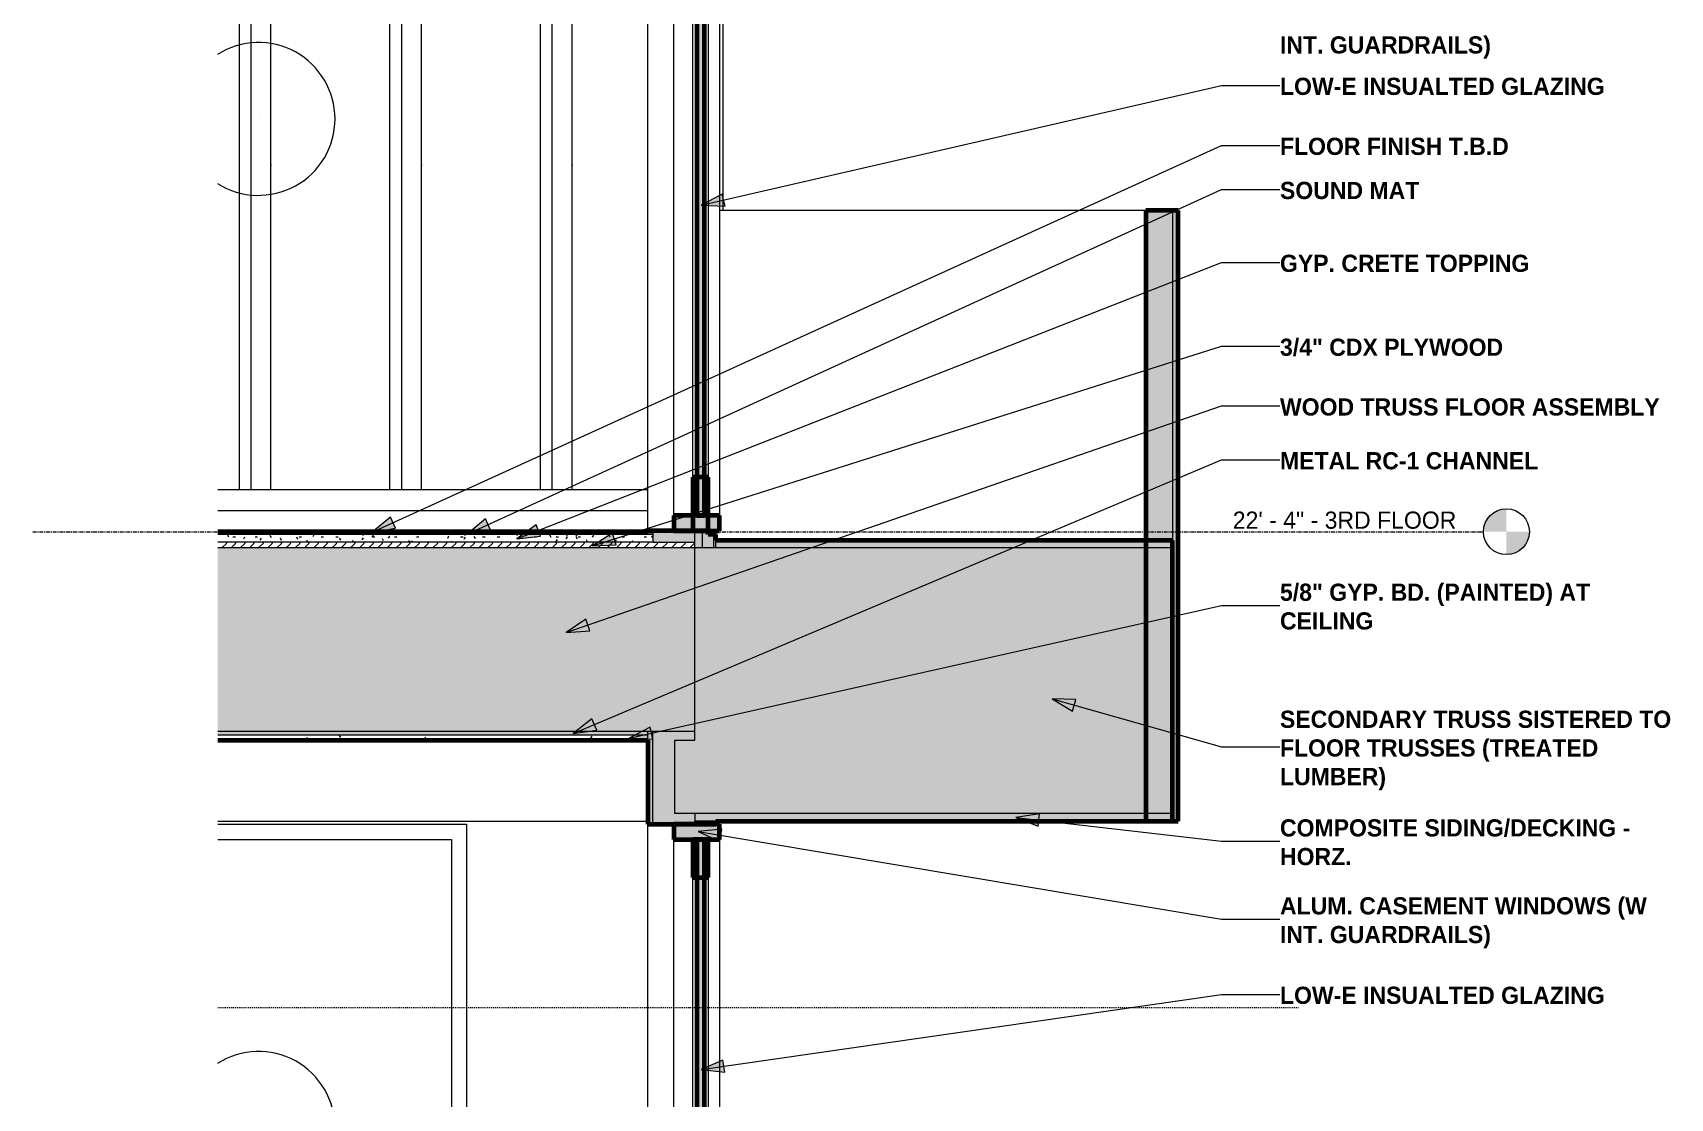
# Model space of a CAD drawing. Header units: inches. Extents: x 2031 to 2895, y -160 to 455.
# Drawn here: x 2528.1 to 2742.2, y 193.9 to 333.3 of the extents above; entities that cross this region are included whole.
import ezdxf

# ---------------------------------------------------------------- set-up
doc = ezdxf.new("R2010")
doc.units = ezdxf.units.IN
doc.header["$MEASUREMENT"] = 0
doc.linetypes.add('Aligning Line 1_8_', pattern=[0.25, 0.125, -0.125])
doc.linetypes.add('Grid Line 1_2_', pattern=[0.875, 0.5, -0.125, 0.125, -0.125])
for name, color, linetype, lineweight in [('0-4', 50, 'Continuous', 5), ('0-5', 135, 'Continuous', 18), ('A-FLOR-1', 8, 'Continuous', 5), ('A-FLOR-2', 31, 'Continuous', 5), ('A-FLOR-3', 251, 'Continuous', 5), ('A-FLOR-4', 192, 'Continuous', 70), ('A-FLOR-8', 23, 'Continuous', 18), ('A-FLOR-9', 243, 'Continuous', 5), ('A-FLOR-LEVL', 51, 'Continuous', 9), ('A-FLOR-LEVL-1', 51, 'Grid Line 1_2_', 9), ('A-FLOR-MCUT', 51, 'Continuous', 18), ('A-FLOR-PATT-1', 8, 'Continuous', 9), ('A-GLAZ-1', 135, 'Continuous', 18), ('A-GLAZ-2', 10, 'Continuous', 18), ('A-GLAZ-3', 27, 'Continuous', 18), ('A-GLAZ-5', 151, 'Continuous', 70), ('A-GLAZ-CWMG-1', 55, 'Continuous', 9), ('A-WALL', 113, 'Continuous', 18), ('A-WALL-1', 254, 'Continuous', 5), ('A-WALL-10', 255, 'Continuous', 18), ('A-WALL-11', 243, 'Continuous', 5), ('A-WALL-2', 8, 'Continuous', 5), ('A-WALL-4', 135, 'Continuous', 18), ('A-WALL-6', 113, 'Continuous', 70), ('A-WALL-PATT-1', 55, 'Continuous', 9), ('A-WALL-PATT-2', 111, 'Continuous', 9), ('E-LITE-EQPM-1', 55, 'Continuous', 9), ('G-ANNO-SYMB', 111, 'Aligning Line 1_8_', 9), ('G-ANNO-TEXT', 231, 'Continuous', 9)]:
    doc.layers.add(name, color=color, linetype=linetype, lineweight=lineweight)
doc.styles.add('Century Gothic', font='ufonts.com_century-gothic.ttf', dxfattribs={"height": 2.25})
doc.styles.add('Century Gothic_B', font='GOTHICB.TTF', dxfattribs={"height": 2.25})
pattern_1 = [(0, (2013.8383, 59.024), (7.68, 1.92), [0.317, -5.443, 0.317, -5.443, -30.72]), (0, (2013.8383, 59.024), (7.68, 1.92), [-11.52, 0.317, -11.203, 0.317, -5.443, -13.44]), (0, (2013.8383, 59.024), (7.68, 1.92), [-28.8, 0.317, -3.523, 0.317, -9.283]), (120, (2016.7183, 59.984), (-5.502769, 5.691075), [0.317, -5.443, 0.317, -5.443, -30.72]), (120, (2016.7183, 59.984), (-5.502769, 5.691075), [-11.52, 0.317, -11.203, 0.317, -5.443, -13.44]), (120, (2016.7183, 59.984), (-5.502769, 5.691075), [-28.8, 0.317, -3.523, 0.317, -9.283]), (240, (2017.6783, 63.824), (-2.177231, -7.611075), [0.317, -5.443, 0.317, -5.443, -30.72]), (240, (2017.6783, 63.824), (-2.177231, -7.611075), [-11.52, 0.317, -11.203, 0.317, -5.443, -13.44]), (240, (2017.6783, 63.824), (-2.177231, -7.611075), [-28.8, 0.317, -3.523, 0.317, -9.283])]
pattern_2 = [(0, (2013.8383, 59.024), (0, 1.2), []), (315, (2013.8383, 59.024), (1.1992531, 0), [1.696, -1.696]), (45, (2013.8383, 59.024), (1.1992531, 0), [1.696, -1.696])]

# ---------------------------------------------------------------- blocks, each defined once
blk = doc.blocks.new('Studio Light - 120V-1360589-WALL SECTION - NORTH_SOUTH - LOOKING WEST - Callout 5')
at = {"layer": 'E-LITE-EQPM-1'}
blk.add_line((3801.11, 190), (3801.11, 190), dxfattribs=at)
blk.add_line((3801.11, 190), (3801.11, 190), dxfattribs=at)
for start, end in [(0, 122.4084), (237.5916, 0)]:
    blk.add_arc((3800.93, 190), 10, start, end, dxfattribs=at)
blk = doc.blocks.new('CTR - 1st Phase - Common Walls_rvt-4-WALL SECTION - NORTH_SOUTH - LOOKING WEST - Callout 5')
at = {"layer": '0-5'}
for p in [(0, 132), (0, 0)]:
    blk.add_blockref('Studio Light - 120V-1360589-WALL SECTION - NORTH_SOUTH - LOOKING WEST - Callout 5', p, dxfattribs=at)
blk = doc.blocks.new('_THE_ WINDOW _ DOOR - Door - 2nd Floor-2113393-WALL SECTION - NORTH_SOUTH - LOOKING WEST - Callout 5')
at = {"layer": 'A-GLAZ-2'}
blk.add_hatch(color=256, dxfattribs=at).paths.add_polyline_path([(3859.22, 139), (3859.22, 227.75), (3858.22, 227.75), (3858.22, 139)], flags=0)
at = {"layer": 'A-GLAZ-3'}
h = blk.add_hatch(color=256, dxfattribs=at)
h.paths.add_polyline_path([(3861.22, 137), (3861.22, 139), (3859.72, 139), (3859.72, 137), (3860.91, 137)], flags=0)
h.paths.add_polyline_path([(3855.22, 137), (3857.72, 137), (3857.72, 139), (3855.22, 139)], flags=0)
h.paths.add_polyline_path([(3859.22, 227.75), (3861.22, 227.75), (3861.22, 229.75), (3855.22, 229.75), (3855.22, 227.75), (3858.22, 227.75)], flags=0)
h = blk.add_hatch(color=256, dxfattribs=at)
h.paths.add_polyline_path([(3859.72, 137), (3859.72, 144), (3859.22, 144), (3859.22, 139), (3858.22, 139), (3858.22, 144), (3857.72, 144), (3857.72, 137), (3858.97, 137)], flags=0)
h.paths.add_polyline_path([(3858.22, 222.75), (3858.22, 227.75), (3857.72, 227.75), (3857.72, 222.75)], flags=0)
h.paths.add_polyline_path([(3859.22, 222.75), (3859.72, 222.75), (3859.72, 227.75), (3859.22, 227.75), (3859.22, 224)], flags=0)
at = {"layer": 'A-GLAZ-1'}
for p, q in [((3855.22, 139), (3855.22, 227.75)), ((3861.22, 227.75), (3861.22, 139)), ((3857.72, 144), (3857.72, 222.75)), ((3859.72, 222.75), (3859.72, 144))]:
    blk.add_line(p, q, dxfattribs=at)
at = {"layer": 'A-GLAZ-5'}
for p, q in [((3855.22, 229.75), (3855.22, 227.75)), ((3861.22, 229.75), (3855.22, 229.75)), ((3861.22, 227.75), (3861.22, 229.75)), ((3855.22, 227.75), (3861.22, 227.75)), ((3859.72, 227.75), (3857.72, 227.75)), ((3857.72, 227.75), (3857.72, 222.75)), ((3859.22, 227.75), (3858.22, 227.75)), ((3858.22, 227.75), (3858.22, 139)), ((3859.22, 139), (3859.22, 227.75)), ((3859.72, 222.75), (3859.72, 227.75)), ((3857.72, 222.75), (3859.72, 222.75)), ((3859.72, 144), (3857.72, 144)), ((3857.72, 144), (3857.72, 137)), ((3859.72, 137), (3859.72, 144)), ((3855.22, 139), (3855.22, 137)), ((3861.22, 139), (3855.22, 139)), ((3858.22, 139), (3859.22, 139)), ((3861.22, 137), (3861.22, 139)), ((3855.22, 137), (3861.22, 137)), ((3857.72, 137), (3859.72, 137))]:
    blk.add_line(p, q, dxfattribs=at)
blk = doc.blocks.new('_THE_ WINDOW _ DOOR - Door - 3rd floors-2113394-WALL SECTION - NORTH_SOUTH - LOOKING WEST - Callout 5')
at = {"layer": 'A-GLAZ-2'}
blk.add_hatch(color=256, dxfattribs=at).paths.add_polyline_path([(3859.22, 270.12), (3859.22, 348.12), (3858.22, 348.12), (3858.22, 270.12)], flags=0)
at = {"layer": 'A-GLAZ-3'}
h = blk.add_hatch(color=256, dxfattribs=at)
h.paths.add_polyline_path([(3861.22, 268.12), (3861.22, 270.12), (3859.72, 270.12), (3859.72, 268.12), (3860.72, 268.12)], flags=0)
h.paths.add_polyline_path([(3855.22, 268.12), (3857.72, 268.12), (3857.72, 270.12), (3855.22, 270.12)], flags=0)
h.paths.add_polyline_path([(3855.22, 348.12), (3861.22, 348.12), (3861.22, 350.12), (3855.22, 350.12), (3855.22, 348.72)], flags=0)
h = blk.add_hatch(color=256, dxfattribs=at)
h.paths.add_polyline_path([(3859.72, 268.12), (3859.72, 275.12), (3859.22, 275.12), (3859.22, 270.12), (3858.22, 270.12), (3858.22, 275.12), (3857.72, 275.12), (3857.72, 268.12)], flags=0)
h.paths.add_polyline_path([(3859.22, 343.12), (3859.72, 343.12), (3859.72, 348.12), (3859.22, 348.12), (3859.22, 344.12)], flags=0)
h.paths.add_polyline_path([(3858.22, 343.12), (3858.22, 348.12), (3857.72, 348.12), (3857.72, 343.12)], flags=0)
at = {"layer": 'A-GLAZ-1'}
for p, q in [((3855.22, 270.12), (3855.22, 348.12)), ((3861.22, 348.12), (3861.22, 270.12)), ((3857.72, 275.12), (3857.72, 343.12)), ((3859.72, 343.12), (3859.72, 275.12))]:
    blk.add_line(p, q, dxfattribs=at)
at = {"layer": 'A-GLAZ-5'}
for p, q in [((3855.22, 350.12), (3855.22, 348.12)), ((3861.22, 350.12), (3855.22, 350.12)), ((3861.22, 348.12), (3861.22, 350.12)), ((3855.22, 348.12), (3861.22, 348.12)), ((3859.72, 348.12), (3857.72, 348.12)), ((3857.72, 348.12), (3857.72, 343.12)), ((3859.22, 348.12), (3858.22, 348.12)), ((3858.22, 348.12), (3858.22, 270.12)), ((3859.22, 270.12), (3859.22, 348.12)), ((3859.72, 343.12), (3859.72, 348.12)), ((3857.72, 343.12), (3859.72, 343.12)), ((3859.72, 275.12), (3857.72, 275.12)), ((3857.72, 275.12), (3857.72, 268.12)), ((3859.72, 268.12), (3859.72, 275.12)), ((3855.22, 270.12), (3855.22, 268.12)), ((3861.22, 270.12), (3855.22, 270.12)), ((3858.22, 270.12), (3859.22, 270.12)), ((3861.22, 268.12), (3861.22, 270.12)), ((3855.22, 268.12), (3861.22, 268.12)), ((3857.72, 268.12), (3859.72, 268.12))]:
    blk.add_line(p, q, dxfattribs=at)
blk = doc.blocks.new('_THE_ WINDOW _ DOOR - Window - 2nd Floor - small-2158497-WALL SECTION - NORTH_SOUTH - LOOKING WEST - Callout 5')
at = {"layer": 'A-GLAZ-1'}
for p, q in [((3795.59, 227.75), (3826.14, 227.75)), ((3826.14, 227.75), (3826.14, 151)), ((3826.14, 151), (3795.59, 151))]:
    blk.add_line(p, q, dxfattribs=at)
blk = doc.blocks.new('Rectangular Mullion - Stud - Base_Head-1740475-WALL SECTION - NORTH_SOUTH - LOOKING WEST - Callout 5')
at = {"layer": 'A-GLAZ-CWMG-1'}
h = blk.add_hatch(dxfattribs=at)
h.set_pattern_fill('FP_31', color=256, style=0, pattern_type=2)
h.set_pattern_definition([(0, (3829.448, 270.75), (0, 8), [])])
h.paths.add_polyline_path([(3819.61, 268), (3839.29, 268), (3839.29, 273.5), (3819.61, 273.5)], flags=0)
blk.add_line((3839.29, 273.5), (3819.61, 273.5), dxfattribs=at)
blk = doc.blocks.new('Rectangular Mullion - Stud - Base_Head-V3-WALL SECTION - NORTH_SOUTH - LOOKING WEST - Callout 5')
at = {"layer": 'A-GLAZ-CWMG-1'}
h = blk.add_hatch(dxfattribs=at)
h.set_pattern_fill('FP_32', color=256, style=0, pattern_type=2)
h.set_pattern_definition([(0, (3790.081, 270.75), (0, 8), [])])
h.paths.add_polyline_path([(3799.92, 268), (3799.92, 273.5), (3795.59, 273.5), (3795.59, 268), (3798.42, 268)], flags=0)
blk.add_line((3799.92, 273.5), (3795.59, 273.5), dxfattribs=at)
blk = doc.blocks.new('Rectangular Mullion - Stud - Vertical-2193584-WALL SECTION - NORTH_SOUTH - LOOKING WEST - Callout 5')
at = {"layer": 'A-GLAZ-CWMG-1'}
for p, q in [((3837.79, 350.48), (3837.79, 350.49)), ((3837.79, 273.5), (3837.79, 350.12)), ((3839.29, 350.12), (3839.29, 273.5)), ((3839.29, 273.5), (3837.79, 273.5))]:
    blk.add_line(p, q, dxfattribs=at)
blk = doc.blocks.new('Rectangular Mullion - Stud - Vertical-V4-WALL SECTION - NORTH_SOUTH - LOOKING WEST - Callout 5')
at = {"layer": 'A-GLAZ-CWMG-1'}
for p, q in [((3818.11, 273.5), (3818.11, 350.12)), ((3819.61, 350.12), (3819.61, 273.5)), ((3819.61, 273.5), (3818.11, 273.5))]:
    blk.add_line(p, q, dxfattribs=at)
blk = doc.blocks.new('Rectangular Mullion - Stud - Base_Head-1991782-WALL SECTION - NORTH_SOUTH - LOOKING WEST - Callout 5')
at = {"layer": 'A-GLAZ-CWMG-1'}
h = blk.add_hatch(dxfattribs=at)
h.set_pattern_fill('FP_33', color=256, style=0, pattern_type=2)
h.set_pattern_definition([(0, (3849.132, 270.75), (0, 8), [])])
h.paths.add_polyline_path([(3848.59, 268), (3851.85, 268), (3851.85, 273.5), (3839.29, 273.5), (3839.29, 268)], flags=0)
blk.add_line((3851.85, 273.5), (3839.29, 273.5), dxfattribs=at)
blk = doc.blocks.new('Rectangular Mullion - Profile_Polycarbonate_Upper and left-1741240-WALL SECTION - NORTH_SOUTH - LOOKING WEST - Callout 5')
at = {"layer": 'A-GLAZ-CWMG-1'}
for p, q in [((3861.22, 350.12), (3861.47, 350.12)), ((3861.5, 350.12), (3861.66, 350.12)), ((3861.66, 348.83), (3861.66, 350.12)), ((3861.66, 348.55), (3861.66, 348.78)), ((3861.66, 310), (3861.66, 348.52))]:
    blk.add_line(p, q, dxfattribs=at)
blk = doc.blocks.new('Level - Level Head - Circle-50818-WALL SECTION - NORTH_SOUTH - LOOKING WEST - Callout 5')
at = {"layer": 'A-FLOR-LEVL'}
h = blk.add_hatch(color=256, dxfattribs=at)
edge = h.paths.add_edge_path(flags=0)
edge.add_line((3964.09, 0), (3961.09, 0))
edge.add_arc((3964.09, 0), 3, 90, 180, ccw=False)
edge.add_line((3964.09, 3), (3964.09, 0))
h = blk.add_hatch(color=256, dxfattribs=at)
edge = h.paths.add_edge_path(flags=0)
edge.add_line((3964.09, -3), (3964.09, 0))
edge.add_line((3964.09, 0), (3967.09, 0))
edge.add_arc((3964.09, 0), 3, 270, 360, ccw=False)
blk.add_circle((3964.09, 0), 3, dxfattribs=at)

msp = doc.modelspace()

# ---------------------------------------------------------------- hatches: boundary and pattern name
at = {"layer": 'A-FLOR-1'}
msp.add_hatch(color=256, dxfattribs=at).paths.add_polyline_path([(2605.32, 267.62), (2609.21, 267.62), (2609.21, 267.87), (2552.32, 267.87), (2552.32, 267.62), (2587.65, 267.62)], flags=0)
at = {"layer": 'A-FLOR-2'}
for points in [[(2609.21, 241.87), (2614.71, 241.87), (2614.71, 265.87), (2552.32, 265.87), (2552.32, 241.87), (2608.58, 241.87)], [(2612.11, 231.12), (2677.17, 231.12), (2677.17, 265.87), (2614.71, 265.87), (2614.71, 240.75), (2612.11, 240.75), (2612.11, 233.93)]]:
    msp.add_hatch(color=256, dxfattribs=at).paths.add_polyline_path(points, flags=0)
at = {"layer": 'A-FLOR-3'}
msp.add_hatch(color=256, dxfattribs=at).paths.add_polyline_path([(2608.58, 241.37), (2608.58, 241.87), (2552.32, 241.87), (2552.32, 241.37), (2587.65, 241.37)], flags=0)
at = {"layer": 'A-FLOR-8'}
msp.add_hatch(color=256, dxfattribs=at).paths.add_polyline_path([(2614.71, 230.12), (2673.67, 230.12), (2673.67, 231.12), (2614.71, 231.12), (2614.71, 230.19)], flags=0)
at = {"layer": 'A-FLOR-9'}
msp.add_hatch(color=256, dxfattribs=at).paths.add_polyline_path([(2618.33, 265.87), (2673.67, 265.87), (2673.67, 266.87), (2617.46, 266.87), (2617.46, 265.87)], flags=0)
at = {"layer": 'A-FLOR-PATT-1'}
h = msp.add_hatch(dxfattribs=at)
h.set_pattern_fill('FP_2', color=256, style=0, pattern_type=2)
h.set_pattern_definition([(0, (2013.8383, 59.024), (3.84, 0.96), [0.317, -2.563, 0.317, -2.563, -15.36]), (0, (2013.8383, 59.024), (3.84, 0.96), [-5.76, 0.317, -5.443, 0.317, -2.563, -6.72]), (0, (2013.8383, 59.024), (3.84, 0.96), [-14.4, 0.317, -1.603, 0.317, -4.483]), (120, (2015.2783, 59.504), (-2.7513844, 2.8455376), [0.317, -2.563, 0.317, -2.563, -15.36]), (120, (2015.2783, 59.504), (-2.7513844, 2.8455376), [-5.76, 0.317, -5.443, 0.317, -2.563, -6.72]), (120, (2015.2783, 59.504), (-2.7513844, 2.8455376), [-14.4, 0.317, -1.603, 0.317, -4.483]), (240, (2015.7583, 61.424), (-1.0886156, -3.8055376), [0.317, -2.563, 0.317, -2.563, -15.36]), (240, (2015.7583, 61.424), (-1.0886156, -3.8055376), [-5.76, 0.317, -5.443, 0.317, -2.563, -6.72]), (240, (2015.7583, 61.424), (-1.0886156, -3.8055376), [-14.4, 0.317, -1.603, 0.317, -4.483])])
h.paths.add_polyline_path([(2552.32, 266.62), (2609.21, 266.62), (2609.21, 267.62), (2552.32, 267.62), (2552.32, 266.67)], flags=0)
h = msp.add_hatch(dxfattribs=at)
h.set_pattern_fill('FP_3', color=256, style=0, pattern_type=2)
h.set_pattern_definition(pattern_2)
h.paths.add_polyline_path([(2605.32, 265.87), (2614.71, 265.87), (2614.71, 266.62), (2552.32, 266.62), (2552.32, 265.87), (2587.65, 265.87)], flags=0)
h = msp.add_hatch(dxfattribs=at)
h.set_pattern_fill('FP_1', color=256, style=0, pattern_type=2)
h.set_pattern_definition(pattern_1)
h.paths.add_polyline_path([(2587.65, 240.75), (2608.58, 240.75), (2608.58, 241.37), (2552.32, 241.37), (2552.32, 240.75)], flags=0)
at = {"layer": 'A-WALL-1'}
h = msp.add_hatch(color=256, dxfattribs=at)
h.paths.add_polyline_path([(2617.21, 109.75), (2617.46, 109.75), (2617.46, 136.5), (2617.21, 136.5), (2617.21, 109.75)], flags=0)
h.paths.add_polyline_path([(2617.46, 229.75), (2617.46, 230.12), (2617.21, 230.12), (2617.21, 229.75)], flags=0)
h.paths.add_polyline_path([(2617.46, 265.87), (2617.46, 267.62), (2617.21, 267.62), (2617.21, 265.87)], flags=0)
h.paths.add_polyline_path([(2617.46, 350.12), (2617.46, 350.5), (2617.21, 350.5), (2617.21, 350.12)], flags=0)
at = {"layer": 'A-WALL-10'}
h = msp.add_hatch(color=256, dxfattribs=at)
h.paths.add_polyline_path([(2677.17, 230.12), (2677.17, 231.12), (2673.67, 231.12), (2673.67, 230.12)], flags=0)
h.paths.add_polyline_path([(2677.17, 265.87), (2677.17, 310), (2673.67, 310), (2673.67, 265.87), (2676.02, 265.87)], flags=0)
at = {"layer": 'A-WALL-11'}
msp.add_hatch(color=256, dxfattribs=at).paths.add_polyline_path([(2677.92, 230.12), (2677.92, 310), (2677.17, 310), (2677.17, 230.12)], flags=0)
at = {"layer": 'A-WALL-2'}
h = msp.add_hatch(color=256, dxfattribs=at)
h.paths.add_polyline_path([(2615.71, 109.87), (2617.21, 109.87), (2617.21, 136.5), (2616.46, 136.5), (2616.46, 137), (2615.71, 137), (2615.71, 110.75)], flags=0)
h.paths.add_polyline_path([(2615.71, 229.75), (2617.21, 229.75), (2617.21, 230.12), (2615.71, 230.12)], flags=0)
h.paths.add_polyline_path([(2615.71, 265.87), (2617.21, 265.87), (2617.21, 267.62), (2616.46, 267.62), (2616.46, 268.12), (2615.71, 268.12), (2615.71, 266.07)], flags=0)
h.paths.add_polyline_path([(2616.46, 350.12), (2617.21, 350.12), (2617.21, 350.5), (2615.71, 350.5), (2615.71, 350.12), (2616.36, 350.12)], flags=0)
at = {"layer": 'A-WALL-PATT-1'}
h = msp.add_hatch(dxfattribs=at)
h.set_pattern_fill('FP_30', color=256, style=0, pattern_type=2)
h.set_pattern_definition([(90, (2638.016, 268), (-19.685, 1e-15), [24, 0, 0, 0])])
h.paths.add_polyline_path([(2552.32, 273.5), (2555.16, 273.5), (2555.16, 347.37), (2552.32, 347.37), (2552.32, 289.02)], flags=0)
h.paths.add_polyline_path([(2556.66, 273.5), (2574.84, 273.5), (2574.84, 347.37), (2556.66, 347.37), (2556.66, 289.02)], flags=0)
h.paths.add_polyline_path([(2576.34, 273.5), (2594.52, 273.5), (2594.52, 347.37), (2576.34, 347.37), (2576.34, 289.02)], flags=0)
h.paths.add_polyline_path([(2596.02, 273.5), (2608.58, 273.5), (2608.58, 347.37), (2596.02, 347.37), (2596.02, 289.02)], flags=0)
at = {"layer": 'A-WALL-PATT-2'}
h = msp.add_hatch(dxfattribs=at)
h.set_pattern_fill('FP_1', color=256, style=0, pattern_type=2)
h.set_pattern_definition(pattern_1)
h.paths.add_polyline_path([(2608.58, 136), (2609.21, 136), (2609.21, 137), (2608.58, 137)], flags=0)
h.paths.add_polyline_path([(2608.58, 229.75), (2609.21, 229.75), (2609.21, 241.87), (2608.58, 241.87), (2608.58, 230.12)], flags=0)
h.paths.add_polyline_path([(2608.58, 268), (2609.21, 268), (2609.21, 268.12), (2608.58, 268.12)], flags=0)
h.paths.add_polyline_path([(2608.58, 350.12), (2609.21, 350.12), (2609.21, 350.5), (2608.58, 350.5), (2608.58, 350.44)], flags=0)
h = msp.add_hatch(dxfattribs=at)
h.set_pattern_fill('FP_4', color=256, style=0, pattern_type=2)
h.set_pattern_definition([(161.57, (2013.95828, 59.144), (-0.9603837, -0.00039918), [0, -6.83, 0.758, 0]), (18.43, (2013.71828, 59.144), (-0.9603837, 0.00039918), [0, -6.83, 0.758, 0]), (108.43, (2013.95828, 59.144), (0.47951018, -2.4005264), [2.276, -5.312]), (71.57, (2013.71828, 59.144), (0.47951018, 2.4005264), [2.276, -5.312])])
h.paths.add_polyline_path([(2609.21, 134.62), (2614.71, 134.62), (2614.71, 137), (2609.21, 137), (2609.21, 135.62)], flags=0)
h.paths.add_polyline_path([(2611.64, 229.75), (2614.71, 229.75), (2614.71, 231.12), (2612.11, 231.12), (2612.11, 240.75), (2614.71, 240.75), (2614.71, 241.87), (2609.21, 241.87), (2609.21, 229.75)], flags=0)
h.paths.add_polyline_path([(2614.71, 266.62), (2614.71, 268.12), (2609.21, 268.12), (2609.21, 266.62), (2614.46, 266.62)], flags=0)
h.paths.add_polyline_path([(2614.71, 350.12), (2614.71, 350.5), (2609.21, 350.5), (2609.21, 350.12), (2614.15, 350.12)], flags=0)
h = msp.add_hatch(dxfattribs=at)
h.set_pattern_fill('FP_3', color=256, style=0, pattern_type=2)
h.set_pattern_definition(pattern_2)
h.paths.add_polyline_path([(2615.71, 109.87), (2615.71, 137), (2614.71, 137), (2614.71, 109.87)], flags=0)
h.paths.add_polyline_path([(2614.71, 229.75), (2615.71, 229.75), (2615.71, 230.12), (2614.71, 230.12)], flags=0)
h.paths.add_polyline_path([(2614.71, 265.87), (2615.71, 265.87), (2615.71, 268.12), (2614.71, 268.12), (2614.71, 266.07)], flags=0)
h.paths.add_polyline_path([(2614.71, 350.12), (2615.71, 350.12), (2615.71, 350.5), (2614.71, 350.5), (2614.71, 350.44)], flags=0)
at = {"layer": 'G-ANNO-TEXT'}
for points in [[(2615.55, 310.7), (2618.65, 310.59), (2618.29, 312.16)], [(2572.52, 267.94), (2575.58, 268.45), (2574.92, 269.91)], [(2584.95, 267.7), (2588.01, 268.22), (2587.34, 269.68)], [(2591.45, 267.06), (2594.53, 267.41), (2593.95, 268.91)], [(2601.33, 266.14), (2604.43, 266.28), (2603.95, 267.81)], [(2597.88, 254.8), (2600.98, 255.02), (2600.45, 256.54)], [(2661.42, 246.12), (2664.09, 244.53), (2664.53, 246.07)], [(2598.8, 241.59), (2601.88, 242.02), (2601.25, 243.5)], [(2606.11, 241), (2609.21, 240.87), (2608.86, 242.44)], [(2656.69, 230.62), (2659.58, 229.48), (2659.77, 231.08)], [(2615.16, 228.77), (2617.98, 227.48), (2618.25, 229.07)], [(2615.53, 197.65), (2618.61, 197.28), (2618.38, 198.87)]]:
    msp.add_hatch(color=256, dxfattribs=at).paths.add_polyline_path(points, flags=0)

# ---------------------------------------------------------------- linework, layer by layer
at = {"layer": 'A-FLOR-4'}
for p, q in [((2608.58, 268), (2552.32, 268)), ((2677.17, 266.87), (2617.46, 266.87)), ((2677.17, 230.12), (2677.17, 266.87)), ((2552.32, 240.75), (2608.58, 240.75)), ((2617.46, 230.12), (2677.17, 230.12))]:
    msp.add_line(p, q, dxfattribs=at)
at = {"layer": 'A-FLOR-LEVL-1'}
msp.add_line((2528.14, 268), (2717.82, 268), dxfattribs=at)
at = {"layer": 'A-FLOR-MCUT'}
for p, q in [((2609.21, 267.87), (2552.32, 267.87)), ((2609.21, 267.62), (2552.32, 267.62)), ((2609.21, 268), (2608.58, 268)), ((2609.21, 266.62), (2552.32, 266.62)), ((2677.17, 265.87), (2552.32, 265.87)), ((2614.71, 241.87), (2614.71, 265.87)), ((2608.58, 241.87), (2552.32, 241.87)), ((2608.58, 241.37), (2552.32, 241.37)), ((2608.58, 240.75), (2608.58, 241.87)), ((2677.17, 231.12), (2612.11, 231.12)), ((2614.71, 231.12), (2614.71, 230.12))]:
    msp.add_line(p, q, dxfattribs=at)
at = {"layer": 'A-WALL'}
for p, q in [((2677.17, 310), (2677.17, 230.12)), ((2609.21, 268.12), (2609.21, 266.62)), ((2614.71, 265.87), (2614.71, 268.12)), ((2615.71, 265.87), (2615.71, 268.12)), ((2617.21, 265.87), (2617.21, 267.62)), ((2609.21, 266.62), (2614.71, 266.62)), ((2617.46, 265.87), (2617.46, 266.87)), ((2614.71, 241.87), (2608.58, 241.87)), ((2609.21, 229.75), (2609.21, 241.87)), ((2612.11, 231.12), (2612.11, 240.75)), ((2612.11, 240.75), (2614.71, 240.75)), ((2614.71, 240.75), (2614.71, 241.87)), ((2617.46, 230.12), (2614.71, 230.12)), ((2614.71, 229.75), (2614.71, 230.12)), ((2615.71, 229.75), (2615.71, 230.12)), ((2617.21, 229.75), (2617.21, 230.12))]:
    msp.add_line(p, q, dxfattribs=at)
at = {"layer": 'A-WALL-4'}
for p, q in [((2608.58, 268.12), (2608.58, 350.12)), ((2673.67, 310), (2617.96, 310)), ((2617.46, 268.12), (2617.46, 267.62)), ((2552.32, 230.12), (2608.58, 230.12)), ((2552.32, 229.75), (2584.87, 229.75)), ((2584.87, 229.75), (2584.87, 149)), ((2608.58, 137), (2608.58, 229.75))]:
    msp.add_line(p, q, dxfattribs=at)
at = {"layer": 'A-WALL-6'}
for p, q in [((2673.67, 310), (2673.67, 230.12)), ((2677.92, 310), (2673.67, 310)), ((2677.92, 230.12), (2677.92, 310)), ((2608.58, 268.12), (2608.58, 268)), ((2616.46, 268.12), (2608.58, 268.12)), ((2616.46, 267.62), (2616.46, 268.12)), ((2617.46, 267.62), (2616.46, 267.62)), ((2617.46, 266.87), (2617.46, 267.62)), ((2608.58, 240.75), (2608.58, 229.75)), ((2608.58, 229.75), (2617.46, 229.75)), ((2617.46, 229.75), (2617.46, 230.12)), ((2677.17, 230.12), (2677.92, 230.12))]:
    msp.add_line(p, q, dxfattribs=at)
at = {"layer": 'G-ANNO-SYMB'}
msp.add_line((2552.32, 205.76), (2693.65, 205.76), dxfattribs=at)
at = {"layer": 'G-ANNO-TEXT'}
for p, q in [((2615.55, 310.7), (2683.57, 326.39)), ((2683.57, 326.39), (2691.21, 326.39)), ((2572.52, 267.94), (2683.57, 318.54)), ((2683.57, 318.54), (2691.21, 318.54)), ((2584.95, 267.7), (2683.57, 312.77)), ((2683.57, 312.77), (2691.21, 312.77)), ((2618.29, 312.16), (2615.55, 310.7)), ((2615.55, 310.7), (2618.65, 310.59)), ((2618.65, 310.59), (2618.29, 312.16)), ((2591.45, 267.06), (2683.57, 303.24)), ((2683.57, 303.24), (2691.21, 303.24)), ((2601.33, 266.14), (2683.57, 292.26)), ((2683.57, 292.26), (2691.21, 292.26)), ((2597.88, 254.8), (2683.57, 284.45)), ((2683.57, 284.45), (2691.21, 284.45)), ((2598.8, 241.59), (2683.57, 277.41)), ((2683.57, 277.41), (2691.21, 277.41)), ((2574.92, 269.91), (2572.52, 267.94)), ((2575.58, 268.45), (2574.92, 269.91)), ((2572.52, 267.94), (2575.58, 268.45)), ((2587.34, 269.68), (2584.95, 267.7)), ((2584.95, 267.7), (2588.01, 268.22)), ((2588.01, 268.22), (2587.34, 269.68)), ((2593.95, 268.91), (2591.45, 267.06)), ((2594.53, 267.41), (2593.95, 268.91)), ((2603.95, 267.81), (2601.33, 266.14)), ((2604.43, 266.28), (2603.95, 267.81)), ((2591.45, 267.06), (2594.53, 267.41)), ((2601.33, 266.14), (2604.43, 266.28)), ((2606.11, 241), (2683.57, 258.33)), ((2683.57, 258.33), (2691.21, 258.33)), ((2600.45, 256.54), (2597.88, 254.8)), ((2597.88, 254.8), (2600.98, 255.02)), ((2600.98, 255.02), (2600.45, 256.54)), ((2661.42, 246.12), (2664.09, 244.53)), ((2664.53, 246.07), (2661.42, 246.12)), ((2661.42, 246.12), (2683.57, 239.84)), ((2664.09, 244.53), (2664.53, 246.07)), ((2601.25, 243.5), (2598.8, 241.59)), ((2598.8, 241.59), (2601.88, 242.02)), ((2601.88, 242.02), (2601.25, 243.5)), ((2608.86, 242.44), (2606.11, 241)), ((2609.21, 240.87), (2608.86, 242.44)), ((2606.11, 241), (2609.21, 240.87)), ((2683.57, 239.84), (2691.21, 239.84)), ((2659.77, 231.08), (2656.69, 230.62)), ((2656.69, 230.62), (2659.58, 229.48)), ((2656.69, 230.62), (2683.57, 227.5)), ((2659.58, 229.48), (2659.77, 231.08)), ((2618.25, 229.07), (2615.16, 228.77)), ((2615.16, 228.77), (2617.98, 227.48)), ((2615.16, 228.77), (2683.57, 217.3)), ((2617.98, 227.48), (2618.25, 229.07)), ((2683.57, 227.5), (2691.21, 227.5)), ((2683.57, 217.3), (2691.21, 217.3)), ((2615.53, 197.65), (2683.57, 207.47)), ((2683.57, 207.47), (2691.21, 207.47)), ((2618.38, 198.87), (2615.53, 197.65)), ((2615.53, 197.65), (2618.61, 197.28)), ((2618.61, 197.28), (2618.38, 198.87))]:
    msp.add_line(p, q, dxfattribs=at)

# ---------------------------------------------------------------- block references
at = {"layer": '0-4'}
msp.add_blockref('CTR - 1st Phase - Common Walls_rvt-4-WALL SECTION - NORTH_SOUTH - LOOKING WEST - Callout 5', (-1243.27, 0), dxfattribs=at)
at = {"layer": 'A-FLOR-LEVL'}
msp.add_blockref('Level - Level Head - Circle-50818-WALL SECTION - NORTH_SOUTH - LOOKING WEST - Callout 5', (-1243.27, 268), dxfattribs=at)
at = {"layer": 'A-GLAZ-1'}
for name in ['_THE_ WINDOW _ DOOR - Door - 3rd floors-2113394-WALL SECTION - NORTH_SOUTH - LOOKING WEST - Callout 5', '_THE_ WINDOW _ DOOR - Door - 2nd Floor-2113393-WALL SECTION - NORTH_SOUTH - LOOKING WEST - Callout 5', '_THE_ WINDOW _ DOOR - Window - 2nd Floor - small-2158497-WALL SECTION - NORTH_SOUTH - LOOKING WEST - Callout 5']:
    msp.add_blockref(name, (-1243.27, 0), dxfattribs=at)
at = {"layer": 'A-GLAZ-CWMG-1'}
for name, p in [('Rectangular Mullion - Stud - Vertical-V4-WALL SECTION - NORTH_SOUTH - LOOKING WEST - Callout 5', (-1262.95, 0)), ('Rectangular Mullion - Stud - Vertical-V4-WALL SECTION - NORTH_SOUTH - LOOKING WEST - Callout 5', (-1243.27, 0)), ('Rectangular Mullion - Stud - Vertical-2193584-WALL SECTION - NORTH_SOUTH - LOOKING WEST - Callout 5', (-1243.27, 0)), ('Rectangular Mullion - Profile_Polycarbonate_Upper and left-1741240-WALL SECTION - NORTH_SOUTH - LOOKING WEST - Callout 5', (-1243.27, 0)), ('Rectangular Mullion - Stud - Base_Head-V3-WALL SECTION - NORTH_SOUTH - LOOKING WEST - Callout 5', (-1243.27, 0)), ('Rectangular Mullion - Stud - Base_Head-1740475-WALL SECTION - NORTH_SOUTH - LOOKING WEST - Callout 5', (-1262.95, 0)), ('Rectangular Mullion - Stud - Base_Head-1740475-WALL SECTION - NORTH_SOUTH - LOOKING WEST - Callout 5', (-1243.27, 0)), ('Rectangular Mullion - Stud - Base_Head-1991782-WALL SECTION - NORTH_SOUTH - LOOKING WEST - Callout 5', (-1243.27, 0))]:
    msp.add_blockref(name, p, dxfattribs=at)

# ---------------------------------------------------------------- texts
at = {"layer": 'A-FLOR-LEVL', "insert": (2685.04, 270.64), "char_height": 2.25, "width": 36.2842, "attachment_point": 1, "style": 'Century Gothic'}
msp.add_mtext('22\' - 4" - 3RD FLOOR', dxfattribs=at)
at = {"layer": 'G-ANNO-TEXT', "char_height": 2.25, "attachment_point": 1, "style": 'Century Gothic_B'}
for s, insert, width in [('INT. GUARDRAILS)', (2691.21, 332.81), 32.6482), ('LOW-E INSUALTED GLAZING', (2691.21, 327.39), 50.5252), ('FLOOR FINISH T.B.D', (2691.21, 319.54), 34.6177), ('SOUND MAT', (2691.21, 313.77), 22.422), ('GYP. CRETE TOPPING', (2691.21, 304.24), 38.481), ('3/4" CDX PLYWOOD', (2691.21, 293.26), 37.0417), ('WOOD TRUSS FLOOR ASSEMBLY', (2691.21, 285.45), 57.4942), ('METAL RC-1 CHANNEL', (2691.21, 278.41), 40.905), ('5/8" GYP. BD. (PAINTED) AT', (2691.21, 261.21), 49.4647), ('CEILING', (2691.21, 257.46), 14.9985), ('SECONDARY TRUSS SISTERED TO', (2691.21, 244.59), 57.873), ('FLOOR TRUSSES (TREATED', (2691.21, 240.84), 45.5257), ('LUMBER)', (2691.21, 237.09), 15.6802), ('COMPOSITE SIDING/DECKING -', (2691.21, 230.38), 57.873), ('HORZ.', (2691.21, 226.63), 11.211), ('ALUM. CASEMENT WINDOWS (W', (2691.21, 220.18), 58.6305), ('INT. GUARDRAILS)', (2691.21, 216.43), 32.6482), ('LOW-E INSUALTED GLAZING', (2691.21, 208.48), 50.5252)]:
    msp.add_mtext(s, dxfattribs=dict(at, insert=insert, width=width))

doc.saveas('drawing.dxf')
